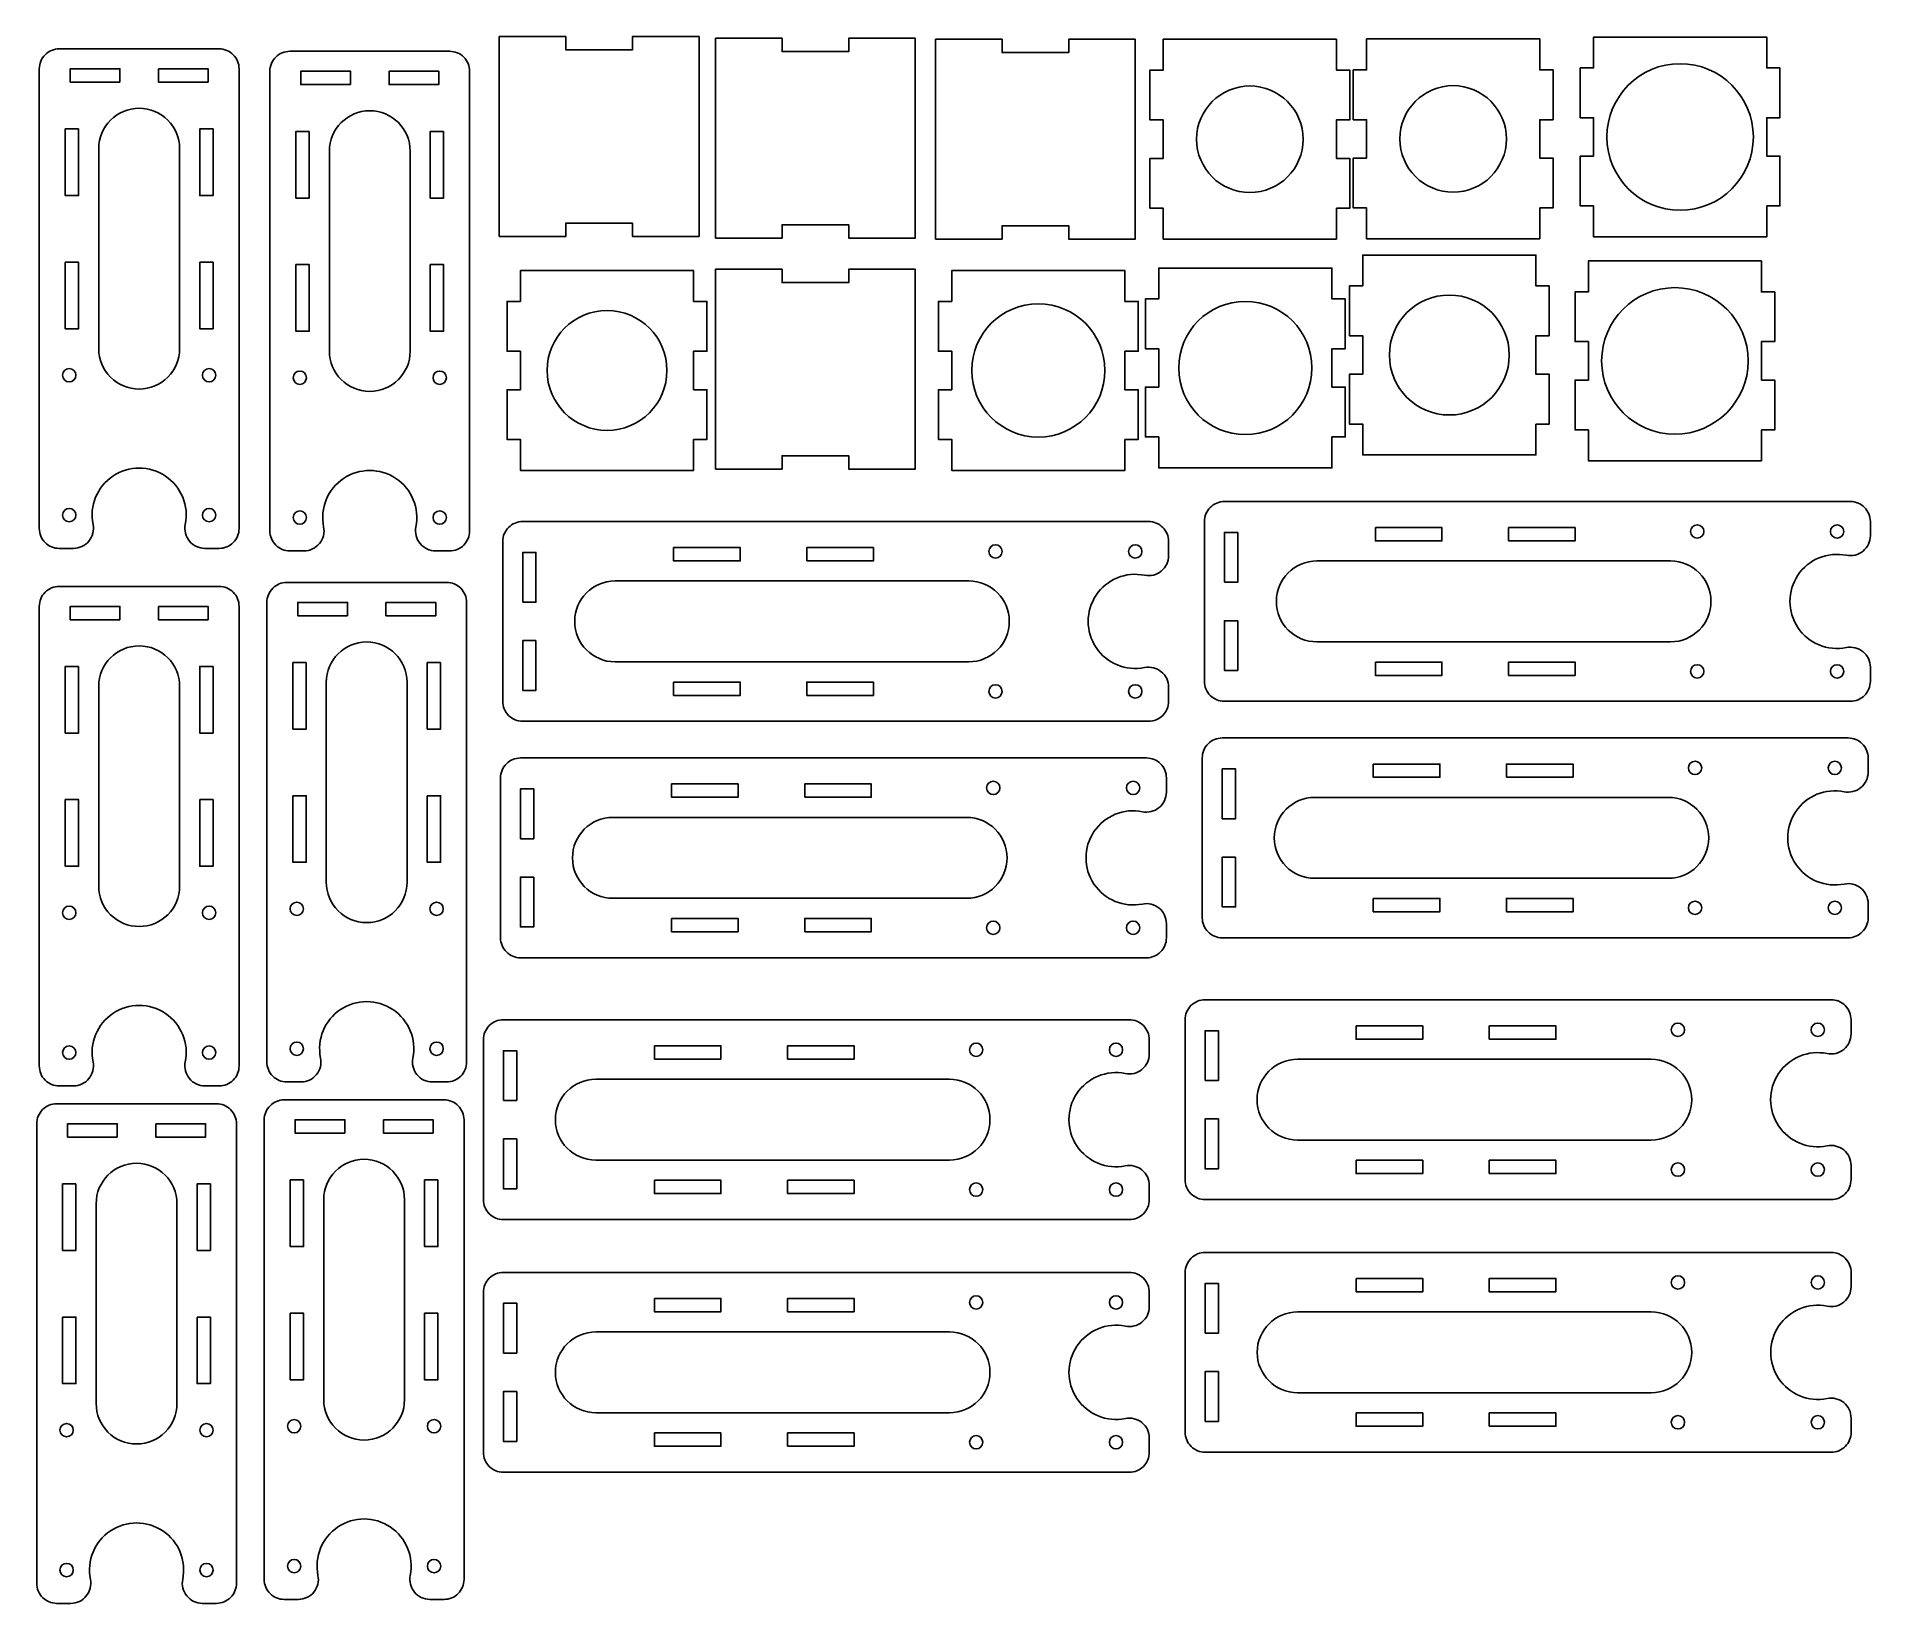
# Model space of a CAD drawing. Header units: millimetres. Extents: x -88 to 188, y -194 to 41.
import ezdxf

# ---------------------------------------------------------------- set-up
doc = ezdxf.new("R2010")
doc.units = ezdxf.units.MM
doc.header["$MEASUREMENT"] = 0

msp = doc.modelspace()

# ---------------------------------------------------------------- linework, layer by layer
for points in [[(-18.2, 11.37), (-18.2, 41.37), (-8.2, 41.37), (-8.2, 39.37), (1.8, 39.37), (1.8, 41.37), (11.8, 41.37), (11.8, 11.37), (1.8, 11.37), (1.8, 13.37), (-8.2, 13.37), (-8.2, 11.37)], [(172.12, 15.95), (172.12, 11.31), (146.12, 11.31), (146.12, 15.95), (144.12, 15.95), (144.12, 23.43), (146.12, 23.43), (146.12, 29.2), (144.12, 29.2), (144.12, 36.68), (146.12, 36.68), (146.12, 41.31), (172.12, 41.31), (172.12, 36.68), (174.12, 36.68), (174.12, 29.2), (172.12, 29.2), (172.12, 23.43), (174.12, 23.43), (174.12, 15.95)], [(14.27, 11.14), (14.27, 41.14), (24.27, 41.14), (24.27, 39.14), (34.27, 39.14), (34.27, 41.14), (44.27, 41.14), (44.27, 11.14), (34.27, 11.14), (34.27, 13.14), (24.27, 13.14), (24.27, 11.14)], [(47.31, 10.97), (47.31, 40.97), (57.31, 40.97), (57.31, 38.97), (67.31, 38.97), (67.31, 40.97), (77.31, 40.97), (77.31, 10.97), (67.31, 10.97), (67.31, 12.97), (57.31, 12.97), (57.31, 10.97)], [(107.51, 15.61), (107.51, 10.97), (81.51, 10.97), (81.51, 15.61), (79.51, 15.61), (79.51, 23.09), (81.51, 23.09), (81.51, 28.86), (79.51, 28.86), (79.51, 36.34), (81.51, 36.34), (81.51, 40.97), (107.51, 40.97), (107.51, 36.34), (109.51, 36.34), (109.51, 28.86), (107.51, 28.86), (107.51, 23.09), (109.51, 23.09), (109.51, 15.61)], [(138.04, 15.65), (138.04, 11.02), (112.04, 11.02), (112.04, 15.65), (110.04, 15.65), (110.04, 23.13), (112.04, 23.13), (112.04, 28.9), (110.04, 28.9), (110.04, 36.38), (112.04, 36.38), (112.04, 41.02), (138.04, 41.02), (138.04, 36.38), (140.04, 36.38), (140.04, 28.9), (138.04, 28.9), (138.04, 23.13), (140.04, 23.13), (140.04, 15.65)], [(-75.16, 34.54), (-75.16, 36.54), (-82.64, 36.54), (-82.64, 34.54)], [(-69.39, 36.54), (-69.39, 34.54), (-61.92, 34.54), (-61.92, 36.54)], [(-40.54, 34.17), (-40.54, 36.17), (-48.01, 36.17), (-48.01, 34.17)], [(-34.76, 36.17), (-34.76, 34.17), (-27.29, 34.17), (-27.29, 36.17)], [(-81.37, 27.51), (-83.37, 27.51), (-83.37, 17.51), (-81.37, 17.51)], [(-61.18, 27.51), (-63.18, 27.51), (-63.18, 17.51), (-61.18, 17.51)], [(-46.75, 27.14), (-48.75, 27.14), (-48.75, 17.14), (-46.75, 17.14)], [(-26.56, 27.14), (-28.56, 27.14), (-28.56, 17.14), (-26.56, 17.14)], [(137.46, -16.79), (137.46, -21.43), (111.46, -21.43), (111.46, -16.79), (109.46, -16.79), (109.46, -9.31), (111.46, -9.31), (111.46, -3.54), (109.46, -3.54), (109.46, 3.94), (111.46, 3.94), (111.46, 8.57), (137.46, 8.57), (137.46, 3.94), (139.46, 3.94), (139.46, -3.54), (137.46, -3.54), (137.46, -9.31), (139.46, -9.31), (139.46, -16.79)], [(-83.37, 7.51), (-83.37, -2.49), (-81.37, -2.49), (-81.37, 7.51)], [(-63.18, 7.51), (-63.18, -2.49), (-61.18, -2.49), (-61.18, 7.51)], [(-48.75, 7.14), (-48.75, -2.86), (-46.75, -2.86), (-46.75, 7.14)], [(-28.56, 7.14), (-28.56, -2.86), (-26.56, -2.86), (-26.56, 7.14)], [(10.98, -19.1), (10.98, -23.74), (-15.02, -23.74), (-15.02, -19.1), (-17.02, -19.1), (-17.02, -11.63), (-15.02, -11.63), (-15.02, -5.85), (-17.02, -5.85), (-17.02, 1.62), (-15.02, 1.62), (-15.02, 6.26), (10.98, 6.26), (10.98, 1.62), (12.98, 1.62), (12.98, -5.85), (10.98, -5.85), (10.98, -11.63), (12.98, -11.63), (12.98, -19.1)], [(14.27, -23.55), (14.27, 6.45), (24.27, 6.45), (24.27, 4.45), (34.27, 4.45), (34.27, 6.45), (44.27, 6.45), (44.27, -23.55), (34.27, -23.55), (34.27, -21.55), (24.27, -21.55), (24.27, -23.55)], [(75.75, -19.1), (75.75, -23.74), (49.75, -23.74), (49.75, -19.1), (47.75, -19.1), (47.75, -11.63), (49.75, -11.63), (49.75, -5.85), (47.75, -5.85), (47.75, 1.62), (49.75, 1.62), (49.75, 6.26), (75.75, 6.26), (75.75, 1.62), (77.75, 1.62), (77.75, -5.85), (75.75, -5.85), (75.75, -11.63), (77.75, -11.63), (77.75, -19.1)], [(106.83, -18.73), (106.83, -23.37), (80.83, -23.37), (80.83, -18.73), (78.83, -18.73), (78.83, -11.25), (80.83, -11.25), (80.83, -5.48), (78.83, -5.48), (78.83, 1.99), (80.83, 1.99), (80.83, 6.63), (106.83, 6.63), (106.83, 1.99), (108.83, 1.99), (108.83, -5.48), (106.83, -5.48), (106.83, -11.25), (108.83, -11.25), (108.83, -18.73)], [(171.34, -17.67), (171.34, -22.31), (145.34, -22.31), (145.34, -17.67), (143.34, -17.67), (143.34, -10.2), (145.34, -10.2), (145.34, -4.42), (143.34, -4.42), (143.34, 3.05), (145.34, 3.05), (145.34, 7.69), (171.34, 7.69), (171.34, 3.05), (173.34, 3.05), (173.34, -4.42), (171.34, -4.42), (171.34, -10.2), (173.34, -10.2), (173.34, -17.67)], [(113.36, -32.33), (113.36, -34.33), (123.36, -34.33), (123.36, -32.33)], [(133.36, -34.33), (143.36, -34.33), (143.36, -32.33), (133.36, -32.33)], [(7.98, -35.33), (7.98, -37.33), (17.98, -37.33), (17.98, -35.33)], [(27.98, -37.33), (37.98, -37.33), (37.98, -35.33), (27.98, -35.33)], [(90.69, -40.54), (92.69, -40.54), (92.69, -33.06), (90.69, -33.06)], [(-14.69, -43.54), (-12.69, -43.54), (-12.69, -36.06), (-14.69, -36.06)], [(-40.99, -45.57), (-40.99, -43.57), (-48.47, -43.57), (-48.47, -45.57)], [(-35.22, -43.57), (-35.22, -45.57), (-27.75, -45.57), (-27.75, -43.57)], [(-75.16, -46.16), (-75.16, -44.16), (-82.64, -44.16), (-82.64, -46.16)], [(-69.39, -44.16), (-69.39, -46.16), (-61.92, -46.16), (-61.92, -44.16)], [(92.69, -46.31), (90.69, -46.31), (90.69, -53.79), (92.69, -53.79)], [(-12.69, -49.31), (-14.69, -49.31), (-14.69, -56.79), (-12.69, -56.79)], [(-81.37, -53.18), (-83.37, -53.18), (-83.37, -63.18), (-81.37, -63.18)], [(-61.18, -53.18), (-63.18, -53.18), (-63.18, -63.18), (-61.18, -63.18)], [(-47.2, -52.59), (-49.2, -52.59), (-49.2, -62.59), (-47.2, -62.59)], [(-27.01, -52.59), (-29.01, -52.59), (-29.01, -62.59), (-27.01, -62.59)], [(113.36, -52.52), (113.36, -54.52), (123.36, -54.52), (123.36, -52.52)], [(133.36, -54.52), (143.36, -54.52), (143.36, -52.52), (133.36, -52.52)], [(7.98, -55.52), (7.98, -57.52), (17.98, -57.52), (17.98, -55.52)], [(27.98, -57.52), (37.98, -57.52), (37.98, -55.52), (27.98, -55.52)], [(90.36, -76.04), (92.36, -76.04), (92.36, -68.56), (90.36, -68.56)], [(113.04, -67.83), (113.04, -69.83), (123.04, -69.83), (123.04, -67.83)], [(133.04, -69.83), (143.04, -69.83), (143.04, -67.83), (133.04, -67.83)], [(-15.02, -79.04), (-13.02, -79.04), (-13.02, -71.56), (-15.02, -71.56)], [(7.66, -70.83), (7.66, -72.83), (17.66, -72.83), (17.66, -70.83)], [(27.66, -72.83), (37.66, -72.83), (37.66, -70.83), (27.66, -70.83)], [(-83.37, -73.18), (-83.37, -83.18), (-81.37, -83.18), (-81.37, -73.18)], [(-63.18, -73.18), (-63.18, -83.18), (-61.18, -83.18), (-61.18, -73.18)], [(-49.2, -72.59), (-49.2, -82.59), (-47.2, -82.59), (-47.2, -72.59)], [(-29.01, -72.59), (-29.01, -82.59), (-27.01, -82.59), (-27.01, -72.59)], [(92.36, -81.81), (90.36, -81.81), (90.36, -89.29), (92.36, -89.29)], [(-13.02, -84.81), (-15.02, -84.81), (-15.02, -92.29), (-13.02, -92.29)], [(113.04, -88.02), (113.04, -90.02), (123.04, -90.02), (123.04, -88.02)], [(133.04, -90.02), (143.04, -90.02), (143.04, -88.02), (133.04, -88.02)], [(7.66, -91.02), (7.66, -93.02), (17.66, -93.02), (17.66, -91.02)], [(27.66, -93.02), (37.66, -93.02), (37.66, -91.02), (27.66, -91.02)], [(110.47, -107.14), (110.47, -109.14), (120.47, -109.14), (120.47, -107.14)], [(130.47, -109.14), (140.47, -109.14), (140.47, -107.14), (130.47, -107.14)], [(5.09, -110.14), (5.09, -112.14), (15.09, -112.14), (15.09, -110.14)], [(25.09, -112.14), (35.09, -112.14), (35.09, -110.14), (25.09, -110.14)], [(87.79, -115.34), (89.79, -115.34), (89.79, -107.87), (87.79, -107.87)], [(-17.59, -118.34), (-15.59, -118.34), (-15.59, -110.87), (-17.59, -110.87)], [(89.79, -121.12), (87.79, -121.12), (87.79, -128.59), (89.79, -128.59)], [(-75.56, -123.84), (-75.56, -121.84), (-83.03, -121.84), (-83.03, -123.84)], [(-69.78, -121.84), (-69.78, -123.84), (-62.31, -123.84), (-62.31, -121.84)], [(-41.39, -123.25), (-41.39, -121.25), (-48.86, -121.25), (-48.86, -123.25)], [(-35.61, -121.25), (-35.61, -123.25), (-28.14, -123.25), (-28.14, -121.25)], [(-15.59, -124.12), (-17.59, -124.12), (-17.59, -131.59), (-15.59, -131.59)], [(110.47, -127.32), (110.47, -129.32), (120.47, -129.32), (120.47, -127.32)], [(130.47, -129.32), (140.47, -129.32), (140.47, -127.32), (130.47, -127.32)], [(-81.77, -130.86), (-83.77, -130.86), (-83.77, -140.86), (-81.77, -140.86)], [(-61.58, -130.86), (-63.58, -130.86), (-63.58, -140.86), (-61.58, -140.86)], [(-47.6, -130.28), (-49.6, -130.28), (-49.6, -140.28), (-47.6, -140.28)], [(-27.41, -130.28), (-29.41, -130.28), (-29.41, -140.28), (-27.41, -140.28)], [(5.09, -130.32), (5.09, -132.32), (15.09, -132.32), (15.09, -130.32)], [(25.09, -132.32), (35.09, -132.32), (35.09, -130.32), (25.09, -130.32)], [(87.8, -153.28), (89.8, -153.28), (89.8, -145.8), (87.8, -145.8)], [(110.47, -145.07), (110.47, -147.07), (120.47, -147.07), (120.47, -145.07)], [(130.47, -147.07), (140.47, -147.07), (140.47, -145.07), (130.47, -145.07)], [(5.09, -148.07), (5.09, -150.07), (15.09, -150.07), (15.09, -148.07)], [(25.09, -150.07), (35.09, -150.07), (35.09, -148.07), (25.09, -148.07)], [(-83.77, -150.86), (-83.77, -160.86), (-81.77, -160.86), (-81.77, -150.86)], [(-63.58, -150.86), (-63.58, -160.86), (-61.58, -160.86), (-61.58, -150.86)], [(-49.6, -150.28), (-49.6, -160.28), (-47.6, -160.28), (-47.6, -150.28)], [(-29.41, -150.28), (-29.41, -160.28), (-27.41, -160.28), (-27.41, -150.28)], [(-17.59, -156.28), (-15.59, -156.28), (-15.59, -148.8), (-17.59, -148.8)], [(89.8, -159.05), (87.8, -159.05), (87.8, -166.53), (89.8, -166.53)], [(-15.59, -162.05), (-17.59, -162.05), (-17.59, -169.53), (-15.59, -169.53)], [(110.47, -165.26), (110.47, -167.26), (120.47, -167.26), (120.47, -165.26)], [(130.47, -167.26), (140.47, -167.26), (140.47, -165.26), (130.47, -165.26)], [(5.09, -168.26), (5.09, -170.26), (15.09, -170.26), (15.09, -168.26)], [(25.09, -170.26), (35.09, -170.26), (35.09, -168.26), (25.09, -168.26)]]:
    msp.add_lwpolyline(points, close=True)
for points in [[(-87.28, 36.54, -0.414214), (-84.28, 39.54), (-60.28, 39.54, -0.414214), (-57.28, 36.54), (-57.28, -32.46, -0.414214), (-60.28, -35.46), (-62.41, -35.46, -0.474057), (-65.35, -31.87, 1.222946), (-79.21, -31.87, -0.474057), (-82.15, -35.46), (-84.28, -35.46, -0.414214), (-87.28, -32.46)], [(-52.65, 36.17, -0.414214), (-49.65, 39.17), (-25.65, 39.17, -0.414214), (-22.65, 36.17), (-22.65, -32.83, -0.414214), (-25.65, -35.83), (-27.78, -35.83, -0.474057), (-30.72, -32.24, 1.222946), (-44.58, -32.24, -0.474057), (-47.52, -35.83), (-49.65, -35.83, -0.414214), (-52.65, -32.83)], [(-78.35, 24.54), (-78.35, -5.46, 1), (-66.21, -5.46), (-66.21, 24.54, 1)], [(-43.72, 24.17), (-43.72, -5.83, 1), (-31.58, -5.83), (-31.58, 24.17, 1)], [(90.69, -58.42, -0.414214), (87.69, -55.42), (87.69, -31.42, -0.414214), (90.69, -28.42), (184.69, -28.42, -0.414214), (187.69, -31.42), (187.69, -33.55, -0.474057), (184.09, -36.49, 1.222946), (184.09, -50.35, -0.474057), (187.69, -53.29), (187.69, -55.42, -0.414214), (184.69, -58.42)], [(-14.69, -61.42, -0.414214), (-17.69, -58.42), (-17.69, -34.42, -0.414214), (-14.69, -31.42), (79.31, -31.42, -0.414214), (82.31, -34.42), (82.31, -36.55, -0.474057), (78.71, -39.49, 1.222946), (78.71, -53.35, -0.474057), (82.31, -56.29), (82.31, -58.42, -0.414214), (79.31, -61.42)], [(104.57, -49.49), (157.69, -49.49, 1), (157.69, -37.35), (104.57, -37.35, 1)], [(-87.28, -44.16, -0.414214), (-84.28, -41.16), (-60.28, -41.16, -0.414214), (-57.28, -44.16), (-57.28, -113.16, -0.414214), (-60.28, -116.16), (-62.41, -116.16, -0.474057), (-65.35, -112.56, 1.222946), (-79.21, -112.56, -0.474057), (-82.15, -116.16), (-84.28, -116.16, -0.414214), (-87.28, -113.16)], [(-53.11, -43.57, -0.414214), (-50.11, -40.57), (-26.11, -40.57, -0.414214), (-23.11, -43.57), (-23.11, -112.57, -0.414214), (-26.11, -115.57), (-28.24, -115.57, -0.474057), (-31.18, -111.97, 1.222946), (-45.04, -111.97, -0.474057), (-47.98, -115.57), (-50.11, -115.57, -0.414214), (-53.11, -112.57)], [(-0.81, -52.49), (52.31, -52.49, 1), (52.31, -40.35), (-0.81, -40.35, 1)], [(-44.18, -55.57), (-44.18, -85.57, 1), (-32.04, -85.57), (-32.04, -55.57, 1)], [(-78.35, -56.16), (-78.35, -86.16, 1), (-66.21, -86.16), (-66.21, -56.16, 1)], [(90.36, -93.92, -0.414214), (87.36, -90.92), (87.36, -66.92, -0.414214), (90.36, -63.92), (184.36, -63.92, -0.414214), (187.36, -66.92), (187.36, -69.05, -0.474057), (183.76, -71.99, 1.222946), (183.76, -85.85, -0.474057), (187.36, -88.79), (187.36, -90.92, -0.414214), (184.36, -93.92)], [(-15.02, -96.92, -0.414214), (-18.02, -93.92), (-18.02, -69.92, -0.414214), (-15.02, -66.92), (78.98, -66.92, -0.414214), (81.98, -69.92), (81.98, -72.05, -0.474057), (78.38, -74.99, 1.222946), (78.38, -88.85, -0.474057), (81.98, -91.79), (81.98, -93.92, -0.414214), (78.98, -96.92)], [(104.25, -84.99), (157.36, -84.99, 1), (157.36, -72.85), (104.25, -72.85, 1)], [(-1.14, -87.99), (51.98, -87.99, 1), (51.98, -75.85), (-1.14, -75.85, 1)], [(87.79, -133.23, -0.414214), (84.79, -130.23), (84.79, -106.23, -0.414214), (87.79, -103.23), (181.79, -103.23, -0.414214), (184.79, -106.23), (184.79, -108.36, -0.474057), (181.19, -111.3, 1.222946), (181.19, -125.16, -0.474057), (184.79, -128.1), (184.79, -130.23, -0.414214), (181.79, -133.23)], [(-17.59, -136.23, -0.414214), (-20.59, -133.23), (-20.59, -109.23, -0.414214), (-17.59, -106.23), (76.41, -106.23, -0.414214), (79.41, -109.23), (79.41, -111.36, -0.474057), (75.81, -114.3, 1.222946), (75.81, -128.16, -0.474057), (79.41, -131.1), (79.41, -133.23, -0.414214), (76.41, -136.23)], [(101.67, -124.3), (154.79, -124.3, 1), (154.79, -112.16), (101.67, -112.16, 1)], [(-3.71, -127.3), (49.41, -127.3, 1), (49.41, -115.16), (-3.71, -115.16, 1)], [(-53.5, -121.25, -0.414214), (-50.5, -118.25), (-26.5, -118.25, -0.414214), (-23.5, -121.25), (-23.5, -190.25, -0.414214), (-26.5, -193.25), (-28.63, -193.25, -0.474057), (-31.57, -189.65, 1.222946), (-45.43, -189.65, -0.474057), (-48.37, -193.25), (-50.5, -193.25, -0.414214), (-53.5, -190.25)], [(-87.67, -121.84, -0.414214), (-84.67, -118.84), (-60.67, -118.84, -0.414214), (-57.67, -121.84), (-57.67, -190.84, -0.414214), (-60.67, -193.84), (-62.8, -193.84, -0.474057), (-65.74, -190.24, 1.222946), (-79.6, -190.24, -0.474057), (-82.54, -193.84), (-84.67, -193.84, -0.414214), (-87.67, -190.84)], [(-78.74, -133.84), (-78.74, -163.84, 1), (-66.6, -163.84), (-66.6, -133.84, 1)], [(-44.57, -133.25), (-44.57, -163.25, 1), (-32.43, -163.25), (-32.43, -133.25, 1)], [(87.8, -171.16, -0.414214), (84.8, -168.16), (84.8, -144.16, -0.414214), (87.8, -141.16), (181.8, -141.16, -0.414214), (184.8, -144.16), (184.8, -146.29, -0.474057), (181.2, -149.23, 1.222946), (181.2, -163.09, -0.474057), (184.8, -166.03), (184.8, -168.16, -0.414214), (181.8, -171.16)], [(-17.59, -174.16, -0.414214), (-20.59, -171.16), (-20.59, -147.16, -0.414214), (-17.59, -144.16), (76.41, -144.16, -0.414214), (79.41, -147.16), (79.41, -149.29, -0.474057), (75.82, -152.23, 1.222946), (75.82, -166.09, -0.474057), (79.41, -169.03), (79.41, -171.16, -0.414214), (76.41, -174.16)], [(101.68, -162.23), (154.8, -162.23, 1), (154.8, -150.09), (101.68, -150.09, 1)], [(-3.7, -165.23), (49.41, -165.23, 1), (49.41, -153.09), (-3.7, -153.09, 1)]]:
    msp.add_lwpolyline(points, format="xyb", close=True)
for centre, radius in [((159.12, 26.31), 11), ((94.51, 25.97), 8), ((125.04, 26.02), 8), ((158.34, -7.31), 11), ((-2.02, -8.74), 9), ((62.75, -8.74), 10), ((93.83, -8.37), 10), ((124.46, -6.43), 9), ((-82.78, -9.46), 1), ((-61.78, -9.46), 1), ((-48.15, -9.83), 1), ((-27.15, -9.83), 1), ((-82.78, -30.46), 1), ((-61.78, -30.46), 1), ((-48.15, -30.83), 1), ((-27.15, -30.83), 1), ((161.69, -32.92), 1), ((182.69, -32.92), 1), ((56.31, -35.92), 1), ((77.31, -35.92), 1), ((161.69, -53.92), 1), ((182.69, -53.92), 1), ((56.31, -56.92), 1), ((77.31, -56.92), 1), ((161.36, -68.42), 1), ((182.36, -68.42), 1), ((55.98, -71.42), 1), ((76.98, -71.42), 1), ((-82.78, -90.16), 1), ((-61.78, -90.16), 1), ((-48.61, -89.57), 1), ((-27.61, -89.57), 1), ((161.36, -89.42), 1), ((182.36, -89.42), 1), ((55.98, -92.42), 1), ((76.98, -92.42), 1), ((158.79, -107.73), 1), ((179.79, -107.73), 1), ((-48.61, -110.57), 1), ((-27.61, -110.57), 1), ((53.41, -110.73), 1), ((74.41, -110.73), 1), ((-82.78, -111.16), 1), ((-61.78, -111.16), 1), ((158.79, -128.73), 1), ((179.79, -128.73), 1), ((53.41, -131.73), 1), ((74.41, -131.73), 1), ((158.8, -145.66), 1), ((179.8, -145.66), 1), ((53.41, -148.66), 1), ((74.41, -148.66), 1), ((-83.17, -167.84), 1), ((-62.17, -167.84), 1), ((-49, -167.25), 1), ((-28, -167.25), 1), ((158.8, -166.66), 1), ((179.8, -166.66), 1), ((53.41, -169.66), 1), ((74.41, -169.66), 1), ((-83.17, -188.84), 1), ((-62.17, -188.84), 1), ((-49, -188.25), 1), ((-28, -188.25), 1)]:
    msp.add_circle(centre, radius)

doc.saveas('drawing.dxf')
